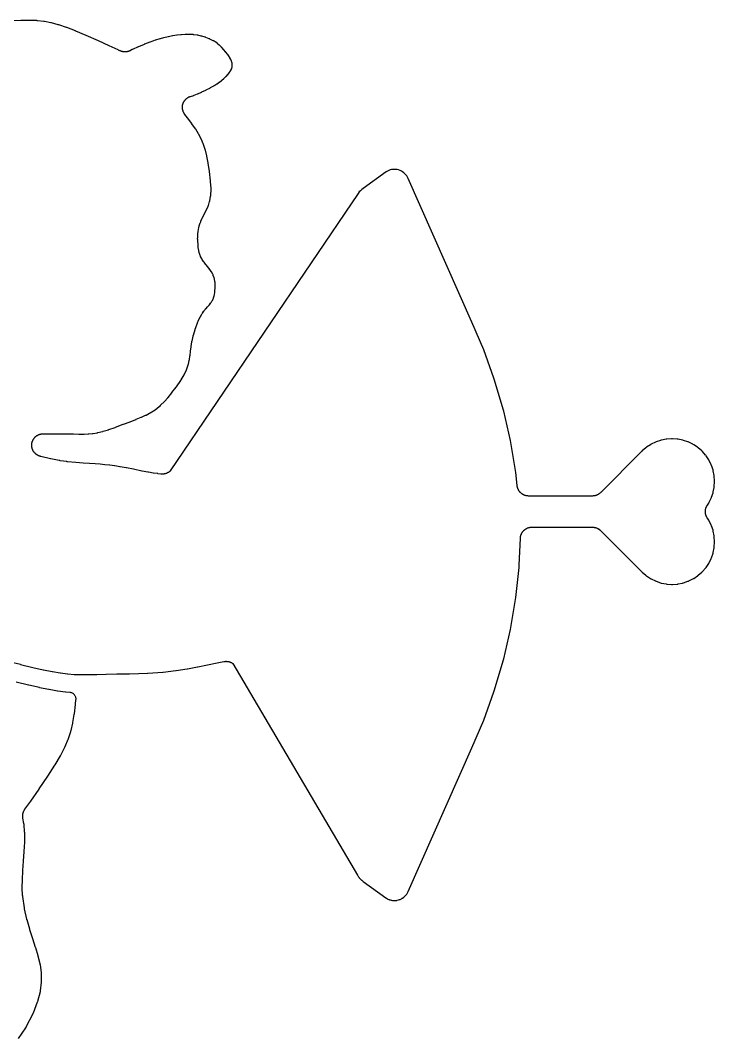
# Model space of a CAD drawing. Extents: x 0.3 to 60.9, y 0.1 to 55.6.
# Drawn here: x 30.59 to 60.9, y 11.21 to 55.64 of the extents above; entities that cross this region are included whole.
import ezdxf

# ---------------------------------------------------------------- set-up
doc = ezdxf.new("R2010")
doc.units = 0
doc.layers.get('0').update_dxf_attribs({"linetype": 'CONTINUOUS'})

msp = doc.modelspace()

# ---------------------------------------------------------------- linework, layer by layer
for points in [[(30.024, 27.6754), (30.5986, 27.5403), (30.5992, 27.5402), (30.6008, 27.5398), (30.6014, 27.5397), (31.1366, 27.4088), (31.1411, 27.4078), (31.5937, 27.3046), (31.6006, 27.3031), (31.9864, 27.2246), (31.9962, 27.2228), (32.3316, 27.1661), (32.344, 27.1643), (32.646, 27.1261), (32.6598, 27.1247), (32.9466, 27.1018), (32.9596, 27.101), (33.2497, 27.0905), (33.2599, 27.0903), (33.5713, 27.0896), (33.5776, 27.0896), (33.9266, 27.0962), (33.9279, 27.0962), (33.9288, 27.0962), (33.9301, 27.0963), (34.333, 27.1074), (34.8037, 27.1202), (34.8042, 27.1203), (34.8053, 27.1203), (34.8057, 27.1203), (35.3577, 27.132), (35.3594, 27.132), (35.3606, 27.132), (35.3623, 27.1321), (36.1434, 27.1576), (36.1487, 27.1579), (36.1523, 27.1581), (36.1577, 27.1584), (36.811, 27.2033), (36.817, 27.2038), (36.821, 27.2041), (36.827, 27.2047), (37.3818, 27.2653), (37.3879, 27.2661), (37.3919, 27.2666), (37.398, 27.2674), (37.8806, 27.3402), (37.8858, 27.341), (37.8893, 27.3416), (37.8945, 27.3425), (38.332, 27.4243), (38.3353, 27.4249), (38.3374, 27.4253), (38.3407, 27.426), (38.7601, 27.514), (38.7605, 27.5141), (38.7609, 27.5142), (38.7613, 27.5143), (39.1798, 27.6036), (39.1804, 27.6037), (39.1818, 27.604), (39.1824, 27.6041), (39.1877, 27.6052), (39.1883, 27.6053), (39.1896, 27.6056), (39.1902, 27.6057), (39.4708, 27.6608), (39.4744, 27.6615), (39.4828, 27.6629), (39.4865, 27.6635), (39.5113, 27.6672), (39.5187, 27.668), (39.5357, 27.6697), (39.5431, 27.6702), (39.5602, 27.671), (39.5676, 27.6712), (39.5847, 27.6711), (39.5921, 27.6709), (39.6092, 27.6701), (39.6166, 27.6695), (39.6336, 27.6678), (39.6409, 27.6669), (39.6579, 27.6643), (39.6651, 27.663), (39.682, 27.6596), (39.6892, 27.658), (39.7058, 27.6538), (39.7129, 27.6518), (39.7293, 27.6468), (39.7363, 27.6445), (39.7524, 27.6387), (39.7593, 27.636), (39.7751, 27.6294), (39.7818, 27.6264), (39.7973, 27.619), (39.8039, 27.6157), (39.819, 27.6076), (39.8254, 27.6039), (39.8401, 27.5951), (39.8463, 27.5912), (39.8605, 27.5816), (39.8665, 27.5773), (39.871, 27.574), (45.3083, 18.3416), (45.3184, 18.3248), (45.3184, 18.3248), (45.336, 18.2955), (45.336, 18.2955), (45.3461, 18.2787), (45.3578, 18.2629), (45.3578, 18.2629), (45.3781, 18.2355), (45.3781, 18.2355), (45.3898, 18.2197), (45.4259, 18.1799), (45.4259, 18.1799), (45.4391, 18.1653), (45.4536, 18.1522), (45.4536, 18.1521), (45.4789, 18.1292), (45.4789, 18.1292), (45.4935, 18.116), (45.5092, 18.1043), (45.5092, 18.1043), (45.5507, 18.0736), (45.5507, 18.0736), (45.5524, 18.0723), (45.5542, 18.071), (45.5542, 18.071), (46.547, 17.3514), (46.547, 17.3514), (46.5611, 17.3411), (46.5761, 17.3321), (46.5761, 17.3321), (46.6155, 17.3085), (46.6332, 17.3001), (46.6332, 17.3001), (46.6728, 17.2814), (46.6913, 17.2748), (46.6913, 17.2748), (46.714, 17.2667), (46.714, 17.2667), (46.7325, 17.2601), (46.7749, 17.2494), (46.794, 17.2447), (46.8373, 17.2382), (46.8373, 17.2382), (46.8567, 17.2354), (46.92, 17.2323), (46.9637, 17.2344), (46.9637, 17.2344), (46.9833, 17.2354), (47.0027, 17.2382), (47.0027, 17.2382), (47.0266, 17.2418), (47.0266, 17.2418), (47.046, 17.2447), (47.1075, 17.2601), (47.1487, 17.2748), (47.1487, 17.2748), (47.1672, 17.2814), (47.2245, 17.3085), (47.2621, 17.331), (47.2621, 17.331), (47.2789, 17.3411), (47.3298, 17.3789), (47.3768, 17.4215), (47.4194, 17.4684), (47.4571, 17.5194), (47.4897, 17.5737), (47.5168, 17.631), (50.2991, 23.8965), (50.8199, 25.1071), (51.2669, 26.3453), (51.2968, 26.4291), (51.6692, 27.6928), (51.6914, 27.7812), (51.9877, 29.0657), (52.2063, 30.3643), (52.2204, 30.4589), (52.3611, 31.7691), (52.3659, 31.8669), (52.4212, 33.0396), (52.4214, 33.0433), (52.422, 33.0518), (52.4223, 33.0555), (52.4247, 33.0805), (52.4256, 33.0878), (52.4281, 33.1048), (52.4294, 33.1121), (52.4327, 33.1289), (52.4343, 33.1361), (52.4384, 33.1527), (52.4404, 33.1598), (52.4453, 33.1762), (52.4476, 33.1832), (52.4534, 33.1994), (52.456, 33.2063), (52.4625, 33.2221), (52.4655, 33.2289), (52.4728, 33.2444), (52.4761, 33.251), (52.4841, 33.2661), (52.4878, 33.2725), (52.4966, 33.2873), (52.5005, 33.2935), (52.51, 33.3078), (52.5142, 33.3138), (52.5244, 33.3276), (52.5289, 33.3334), (52.5398, 33.3467), (52.5446, 33.3523), (52.5561, 33.365), (52.5611, 33.3704), (52.5732, 33.3825), (52.5786, 33.3876), (52.5913, 33.3991), (52.5968, 33.404), (52.61, 33.4149), (52.6158, 33.4194), (52.6296, 33.4297), (52.6356, 33.4339), (52.6499, 33.4435), (52.6561, 33.4474), (52.6708, 33.4563), (52.6772, 33.4599), (52.6923, 33.468), (52.6988, 33.4713), (52.7144, 33.4787), (52.7211, 33.4817), (52.7369, 33.4883), (52.7438, 33.491), (52.7599, 33.4968), (52.7669, 33.4991), (52.7833, 33.5041), (52.7904, 33.5061), (52.807, 33.5103), (52.8142, 33.5119), (52.831, 33.5153), (52.8383, 33.5166), (52.8552, 33.5191), (52.8626, 33.52), (52.8834, 33.5221), (52.889, 33.5226), (52.902, 33.5234), (52.9076, 33.5237), (52.9169, 33.5239), (52.9188, 33.5239), (52.9232, 33.524), (52.9252, 33.524), (55.5585, 33.524), (55.5622, 33.524), (55.5707, 33.5237), (55.5744, 33.5236), (55.5995, 33.5224), (55.6069, 33.5218), (55.6239, 33.5202), (55.6313, 33.5193), (55.6482, 33.5167), (55.6555, 33.5155), (55.6723, 33.5121), (55.6795, 33.5105), (55.6961, 33.5063), (55.7032, 33.5044), (55.7196, 33.4994), (55.7266, 33.4971), (55.7428, 33.4913), (55.7496, 33.4887), (55.7655, 33.4821), (55.7722, 33.4791), (55.7877, 33.4718), (55.7943, 33.4685), (55.8094, 33.4604), (55.8158, 33.4568), (55.8305, 33.4479), (55.8368, 33.444), (55.851, 33.4345), (55.8571, 33.4302), (55.8708, 33.42), (55.8766, 33.4155), (55.8899, 33.4046), (55.8955, 33.3998), (55.9141, 33.3829), (55.9168, 33.3804), (55.923, 33.3745), (55.9257, 33.3719), (57.7182, 31.5793), (57.7217, 31.5759), (57.7232, 31.5744), (57.7341, 31.5645), (57.8944, 31.4238), (57.9175, 31.4055), (57.9256, 31.3999), (58.0952, 31.2866), (58.1204, 31.2715), (58.1291, 31.267), (58.3121, 31.1768), (58.3391, 31.1651), (58.3483, 31.1618), (58.5415, 31.0962), (58.5698, 31.0881), (58.5794, 31.086), (58.7794, 31.0462), (58.8086, 31.0419), (58.8183, 31.0411), (59.0219, 31.0278), (59.0513, 31.0273), (59.0611, 31.0278), (59.2647, 31.0411), (59.2939, 31.0445), (59.3036, 31.0462), (59.5036, 31.086), (59.5322, 31.0932), (59.5415, 31.0962), (59.7347, 31.1618), (59.7621, 31.1726), (59.7709, 31.1768), (59.9539, 31.267), (59.9796, 31.2813), (59.9878, 31.2866), (60.1574, 31.3999), (60.1811, 31.4175), (60.1886, 31.4238), (60.3419, 31.5583), (60.3631, 31.5788), (60.3697, 31.5861), (60.5042, 31.7394), (60.5225, 31.7625), (60.5281, 31.7706), (60.6414, 31.9402), (60.6565, 31.9654), (60.661, 31.9741), (60.7512, 32.1571), (60.7629, 32.1841), (60.7662, 32.1933), (60.8318, 32.3865), (60.8399, 32.4148), (60.842, 32.4244), (60.8818, 32.6244), (60.8861, 32.6536), (60.8869, 32.6633), (60.9002, 32.8669), (60.9007, 32.8963), (60.9002, 32.9061), (60.8869, 33.1097), (60.8835, 33.1389), (60.8818, 33.1486), (60.842, 33.3486), (60.8348, 33.3772), (60.8318, 33.3865), (60.7662, 33.5797), (60.7554, 33.6071), (60.7512, 33.6159), (60.661, 33.7989), (60.6467, 33.8246), (60.6414, 33.8328), (60.5834, 33.9196), (60.5814, 33.9227), (60.5768, 33.9299), (60.5749, 33.9331), (60.562, 33.9546), (60.5584, 33.961), (60.5503, 33.9762), (60.5469, 33.9827), (60.5396, 33.9982), (60.5366, 34.005), (60.5301, 34.0208), (60.5274, 34.0277), (60.5216, 34.0438), (60.5193, 34.0508), (60.5143, 34.0672), (60.5124, 34.0743), (60.5082, 34.091), (60.5066, 34.0982), (60.5033, 34.115), (60.502, 34.1222), (60.4995, 34.1392), (60.4986, 34.1465), (60.4969, 34.1636), (60.4964, 34.1709), (60.4955, 34.1881), (60.4953, 34.1954), (60.4953, 34.2126), (60.4955, 34.2199), (60.4964, 34.2371), (60.4969, 34.2444), (60.4986, 34.2615), (60.4995, 34.2688), (60.502, 34.2858), (60.5033, 34.293), (60.5066, 34.3098), (60.5082, 34.317), (60.5124, 34.3337), (60.5143, 34.3408), (60.5193, 34.3572), (60.5216, 34.3642), (60.5274, 34.3803), (60.5301, 34.3872), (60.5366, 34.403), (60.5396, 34.4098), (60.5469, 34.4253), (60.5503, 34.4318), (60.5584, 34.447), (60.562, 34.4534), (60.5749, 34.4749), (60.5768, 34.4781), (60.5814, 34.4853), (60.5834, 34.4884), (60.6414, 34.5752), (60.6565, 34.6004), (60.661, 34.6091), (60.7512, 34.7921), (60.7629, 34.8191), (60.7662, 34.8283), (60.8318, 35.0215), (60.8399, 35.0498), (60.842, 35.0594), (60.8818, 35.2594), (60.8861, 35.2886), (60.8869, 35.2983), (60.9002, 35.5019), (60.9007, 35.5313), (60.9002, 35.5411), (60.8869, 35.7447), (60.8835, 35.7739), (60.8818, 35.7836), (60.842, 35.9836), (60.8348, 36.0122), (60.8318, 36.0215), (60.7662, 36.2147), (60.7554, 36.2421), (60.7512, 36.2509), (60.661, 36.4339), (60.6467, 36.4596), (60.6414, 36.4678), (60.5281, 36.6374), (60.5105, 36.6611), (60.5042, 36.6686), (60.3697, 36.8219), (60.3492, 36.8431), (60.3419, 36.8497), (60.1886, 36.9842), (60.1655, 37.0025), (60.1574, 37.0081), (59.9878, 37.1214), (59.9626, 37.1365), (59.9539, 37.141), (59.7709, 37.2312), (59.7439, 37.2429), (59.7347, 37.2462), (59.5415, 37.3118), (59.5132, 37.3199), (59.5036, 37.322), (59.3036, 37.3618), (59.2744, 37.3661), (59.2647, 37.3669), (59.0611, 37.3802), (59.0317, 37.3807), (59.0219, 37.3802), (58.8183, 37.3669), (58.7891, 37.3635), (58.7794, 37.3618), (58.5794, 37.322), (58.5508, 37.3148), (58.5415, 37.3118), (58.3483, 37.2462), (58.3209, 37.2354), (58.3121, 37.2312), (58.1291, 37.141), (58.1034, 37.1267), (58.0952, 37.1214), (57.9256, 37.0081), (57.9019, 36.9905), (57.8944, 36.9842), (57.741, 36.8496), (57.7311, 36.8405), (57.7301, 36.8396), (57.728, 36.8376), (57.7272, 36.8368), (57.7194, 36.8295), (57.7176, 36.8278), (57.7158, 36.8261), (57.7105, 36.821), (55.9257, 35.0361), (55.923, 35.0335), (55.9168, 35.0276), (55.9141, 35.0251), (55.8955, 35.0082), (55.8899, 35.0034), (55.8766, 34.9925), (55.8708, 34.988), (55.8571, 34.9778), (55.851, 34.9735), (55.8368, 34.964), (55.8305, 34.9601), (55.8158, 34.9512), (55.8094, 34.9476), (55.7943, 34.9395), (55.7877, 34.9362), (55.7722, 34.9289), (55.7655, 34.9259), (55.7496, 34.9193), (55.7428, 34.9167), (55.7266, 34.9109), (55.7196, 34.9086), (55.7032, 34.9036), (55.6961, 34.9017), (55.6795, 34.8975), (55.6723, 34.8959), (55.6555, 34.8925), (55.6482, 34.8913), (55.6313, 34.8887), (55.6239, 34.8878), (55.6069, 34.8862), (55.5995, 34.8856), (55.5744, 34.8844), (55.5707, 34.8843), (55.5622, 34.884), (55.5585, 34.884), (52.7876, 34.884), (52.7839, 34.884), (52.7754, 34.8843), (52.7717, 34.8844), (52.7466, 34.8856), (52.7392, 34.8862), (52.7222, 34.8878), (52.7149, 34.8887), (52.6979, 34.8913), (52.6906, 34.8925), (52.6738, 34.8959), (52.6666, 34.8975), (52.65, 34.9017), (52.6429, 34.9036), (52.6265, 34.9086), (52.6195, 34.9109), (52.6033, 34.9167), (52.5965, 34.9193), (52.5806, 34.9259), (52.5739, 34.9289), (52.5584, 34.9362), (52.5518, 34.9395), (52.5367, 34.9476), (52.5303, 34.9512), (52.5156, 34.9601), (52.5093, 34.964), (52.4951, 34.9735), (52.489, 34.9778), (52.4753, 34.988), (52.4695, 34.9925), (52.4562, 35.0034), (52.4506, 35.0082), (52.4379, 35.0197), (52.4326, 35.0248), (52.4205, 35.0369), (52.4154, 35.0423), (52.4039, 35.055), (52.3991, 35.0605), (52.3882, 35.0738), (52.3836, 35.0796), (52.3734, 35.0934), (52.3692, 35.0994), (52.3596, 35.1137), (52.3557, 35.1199), (52.3469, 35.1346), (52.3433, 35.141), (52.3352, 35.1562), (52.3319, 35.1627), (52.3245, 35.1782), (52.3216, 35.185), (52.315, 35.2008), (52.3123, 35.2077), (52.3066, 35.2238), (52.3043, 35.2308), (52.2993, 35.2472), (52.2973, 35.2543), (52.293, 35.2717), (52.2914, 35.2785), (52.2882, 35.2946), (52.287, 35.3015), (52.2836, 35.3234), (52.2831, 35.3267), (52.2821, 35.3345), (52.2817, 35.3378), (52.2204, 35.9091), (52.2063, 36.0037), (51.9877, 37.3023), (51.6914, 38.5868), (51.6692, 38.6752), (51.2968, 39.9389), (51.2669, 40.0227), (50.8199, 41.2609), (50.2991, 42.4715), (47.5168, 48.737), (47.4897, 48.7943), (47.4571, 48.8486), (47.4194, 48.8996), (47.3768, 48.9465), (47.3298, 48.9891), (47.2789, 49.0269), (47.2245, 49.0595), (47.1672, 49.0866), (47.1075, 49.1079), (47.046, 49.1233), (46.9833, 49.1326), (46.92, 49.1357), (46.8567, 49.1326), (46.794, 49.1233), (46.7325, 49.1079), (46.6728, 49.0866), (46.6155, 49.0595), (46.5611, 49.0269), (45.5524, 48.2957), (45.4935, 48.252), (45.4391, 48.2027), (45.3898, 48.1483), (45.3461, 48.0893), (37.1397, 35.9817), (37.1338, 35.976), (37.1284, 35.9709), (37.1155, 35.9596), (37.1099, 35.9549), (37.0965, 35.9441), (37.0906, 35.9397), (37.0767, 35.9296), (37.0707, 35.9255), (37.0563, 35.9161), (37.05, 35.9123), (37.0352, 35.9036), (37.0287, 35.9001), (37.0135, 35.8922), (37.0069, 35.889), (36.9913, 35.8818), (36.9845, 35.8789), (36.9686, 35.8726), (36.9617, 35.87), (36.9455, 35.8644), (36.9385, 35.8622), (36.922, 35.8574), (36.9148, 35.8556), (36.8982, 35.8516), (36.891, 35.8501), (36.8741, 35.8469), (36.8668, 35.8458), (36.8498, 35.8435), (36.8425, 35.8427), (36.8254, 35.8412), (36.8181, 35.8407), (36.8009, 35.8401), (36.7935, 35.84), (36.7764, 35.8402), (36.7691, 35.8405), (36.7442, 35.842), (36.7405, 35.8423), (36.732, 35.843), (36.7284, 35.8434), (36.6001, 35.8576), (36.5995, 35.8577), (36.5981, 35.8578), (36.5974, 35.8579), (36.5919, 35.8586), (36.5913, 35.8587), (36.5898, 35.8588), (36.5892, 35.8589), (36.4077, 35.8821), (36.4066, 35.8822), (36.4039, 35.8826), (36.4028, 35.8827), (36.3925, 35.8842), (36.3914, 35.8844), (36.3887, 35.8848), (36.3876, 35.8849), (36.1818, 35.9177), (36.1805, 35.9179), (36.1772, 35.9184), (36.1759, 35.9187), (36.1635, 35.9209), (36.1621, 35.9211), (36.1589, 35.9217), (36.1576, 35.922), (35.9085, 35.9711), (35.908, 35.9712), (35.9068, 35.9715), (35.9063, 35.9716), (35.9017, 35.9725), (35.9012, 35.9726), (35.9, 35.9728), (35.8995, 35.9729), (35.5352, 36.0501), (35.5333, 36.0504), (35.5321, 36.0507), (35.5302, 36.0511), (35.2202, 36.1125), (35.2177, 36.113), (35.216, 36.1133), (35.2135, 36.1138), (34.9495, 36.1614), (34.9463, 36.162), (34.9442, 36.1623), (34.941, 36.1629), (34.7115, 36.1991), (34.7078, 36.1997), (34.7054, 36.2001), (34.7017, 36.2006), (34.4946, 36.2281), (34.491, 36.2286), (34.4885, 36.2289), (34.4849, 36.2293), (34.2875, 36.2506), (34.2845, 36.2509), (34.2825, 36.2511), (34.2795, 36.2514), (34.0792, 36.269), (34.0773, 36.2691), (34.076, 36.2692), (34.074, 36.2694), (33.8588, 36.2854), (33.8581, 36.2855), (33.8576, 36.2855), (33.8569, 36.2856), (33.6167, 36.3023), (33.6166, 36.3024), (33.6164, 36.3024), (33.6163, 36.3024), (33.6157, 36.3024), (33.6156, 36.3024), (33.6155, 36.3024), (33.6154, 36.3024), (33.342, 36.322), (33.3418, 36.3221), (33.3412, 36.3221), (33.341, 36.3221), (33.3389, 36.3223), (33.3386, 36.3223), (33.3381, 36.3223), (33.3379, 36.3224), (33.0211, 36.3471), (33.0208, 36.3471), (33.0201, 36.3471), (33.0197, 36.3472), (33.0169, 36.3474), (33.0166, 36.3474), (33.0158, 36.3475), (33.0155, 36.3475), (32.6585, 36.3784), (32.6564, 36.3786), (32.6515, 36.3791), (32.6494, 36.3793), (32.6307, 36.3815), (32.6286, 36.3817), (32.6237, 36.3823), (32.6216, 36.3826), (32.3281, 36.4247), (32.3258, 36.425), (32.3204, 36.4259), (32.3181, 36.4263), (32.2975, 36.4299), (32.2953, 36.4303), (32.2899, 36.4313), (32.2877, 36.4318), (31.9261, 36.5066), (31.925, 36.5069), (31.9226, 36.5074), (31.9216, 36.5076), (31.9124, 36.5096), (31.9114, 36.5099), (31.909, 36.5104), (31.908, 36.5107), (31.484, 36.6109), (31.4837, 36.611), (31.4831, 36.6111), (31.4829, 36.6112), (31.4806, 36.6117), (31.4803, 36.6118), (31.4801, 36.6118), (31.4766, 36.6127), (31.4683, 36.615), (31.4648, 36.616), (31.4407, 36.6231), (31.4337, 36.6254), (31.4175, 36.6311), (31.4106, 36.6337), (31.3947, 36.6401), (31.388, 36.6431), (31.3724, 36.6503), (31.3658, 36.6536), (31.3506, 36.6616), (31.3442, 36.6652), (31.3294, 36.6739), (31.3232, 36.6778), (31.3089, 36.6872), (31.3028, 36.6914), (31.289, 36.7016), (31.2831, 36.7061), (31.2698, 36.7168), (31.2642, 36.7216), (31.2514, 36.7331), (31.246, 36.7381), (31.2338, 36.7502), (31.2287, 36.7555), (31.2171, 36.7681), (31.2123, 36.7736), (31.2013, 36.7868), (31.1968, 36.7926), (31.1864, 36.8063), (31.1822, 36.8123), (31.1726, 36.8265), (31.1686, 36.8327), (31.1597, 36.8474), (31.156, 36.8538), (31.1478, 36.8688), (31.1445, 36.8754), (31.137, 36.8909), (31.134, 36.8976), (31.1273, 36.9134), (31.1246, 36.9202), (31.1188, 36.9363), (31.1164, 36.9433), (31.1113, 36.9597), (31.1093, 36.9668), (31.105, 36.9834), (31.1034, 36.9906), (31.0999, 37.0074), (31.0986, 37.0146), (31.096, 37.0316), (31.0951, 37.0389), (31.0933, 37.0559), (31.0927, 37.0633), (31.0917, 37.0804), (31.0915, 37.0878), (31.0914, 37.1049), (31.0915, 37.1123), (31.0923, 37.1294), (31.0928, 37.1368), (31.0943, 37.1538), (31.0952, 37.1611), (31.0976, 37.1781), (31.0988, 37.1854), (31.102, 37.2022), (31.1036, 37.2094), (31.1077, 37.2261), (31.1096, 37.2332), (31.1145, 37.2496), (31.1167, 37.2566), (31.1224, 37.2729), (31.125, 37.2797), (31.1315, 37.2956), (31.1344, 37.3024), (31.1417, 37.3179), (31.1449, 37.3245), (31.1529, 37.3397), (31.1565, 37.3461), (31.1652, 37.3609), (31.1691, 37.3671), (31.1786, 37.3815), (31.1828, 37.3875), (31.1929, 37.4014), (31.1974, 37.4072), (31.2082, 37.4205), (31.213, 37.4261), (31.2244, 37.4389), (31.2295, 37.4443), (31.2415, 37.4565), (31.2468, 37.4616), (31.2595, 37.4732), (31.265, 37.478), (31.2782, 37.489), (31.284, 37.4936), (31.2977, 37.5039), (31.3037, 37.5081), (31.3179, 37.5178), (31.3241, 37.5217), (31.3387, 37.5307), (31.3451, 37.5343), (31.3602, 37.5425), (31.3667, 37.5459), (31.3822, 37.5533), (31.3889, 37.5563), (31.4047, 37.563), (31.4116, 37.5657), (31.4277, 37.5716), (31.4347, 37.5739), (31.451, 37.579), (31.4581, 37.581), (31.4748, 37.5853), (31.4819, 37.5869), (31.4987, 37.5904), (31.506, 37.5917), (31.5229, 37.5943), (31.5302, 37.5953), (31.5517, 37.5975), (31.557, 37.598), (31.5693, 37.5988), (31.5746, 37.5991), (31.5813, 37.5993), (31.5829, 37.5994), (31.5867, 37.5995), (31.5883, 37.5995), (31.9556, 37.6039), (31.9561, 37.604), (31.9572, 37.604), (31.9577, 37.604), (31.9623, 37.604), (31.9627, 37.604), (31.9639, 37.604), (31.9644, 37.604), (32.3251, 37.6036), (32.3257, 37.6036), (32.3271, 37.6036), (32.3277, 37.6035), (32.3332, 37.6035), (32.3338, 37.6035), (32.3352, 37.6035), (32.3358, 37.6035), (32.6427, 37.5981), (32.643, 37.5981), (32.6438, 37.5981), (32.6441, 37.5981), (32.6471, 37.598), (32.6475, 37.598), (32.6483, 37.598), (32.6486, 37.598), (32.9154, 37.591), (32.9159, 37.591), (32.9163, 37.591), (32.9168, 37.591), (33.1481, 37.5857), (33.1513, 37.5857), (33.1535, 37.5856), (33.1568, 37.5856), (33.3568, 37.5854), (33.3632, 37.5855), (33.3674, 37.5856), (33.3738, 37.5857), (33.5532, 37.5932), (33.5622, 37.5937), (33.5682, 37.5941), (33.5772, 37.5949), (33.7492, 37.6125), (33.7595, 37.6137), (33.7663, 37.6147), (33.7765, 37.6162), (33.9559, 37.6472), (33.9656, 37.649), (33.972, 37.6503), (33.9817, 37.6525), (34.1831, 37.701), (34.1911, 37.703), (34.1964, 37.7045), (34.2043, 37.7067), (34.4403, 37.7774), (34.4462, 37.7793), (34.4501, 37.7805), (34.456, 37.7825), (34.7372, 37.8796), (34.7413, 37.881), (34.7441, 37.882), (34.7482, 37.8835), (35.0862, 38.0113), (35.0876, 38.0118), (35.0884, 38.0122), (35.0898, 38.0127), (35.3838, 38.127), (35.3842, 38.1272), (35.3846, 38.1273), (35.385, 38.1275), (35.6403, 38.2277), (35.6425, 38.2286), (35.644, 38.2292), (35.6462, 38.2301), (35.8641, 38.3197), (35.8686, 38.3216), (35.8716, 38.3229), (35.876, 38.3248), (36.0613, 38.4081), (36.0683, 38.4113), (36.0729, 38.4135), (36.0798, 38.417), (36.2381, 38.4981), (36.2473, 38.503), (36.2533, 38.5064), (36.2623, 38.5116), (36.4012, 38.5954), (36.4115, 38.6019), (36.4183, 38.6064), (36.4283, 38.6134), (36.5568, 38.7059), (36.5668, 38.7135), (36.5733, 38.7186), (36.583, 38.7265), (36.7101, 38.8354), (36.7186, 38.8429), (36.7241, 38.848), (36.7323, 38.8558), (36.8659, 38.989), (36.8723, 38.9955), (36.8765, 39), (36.8827, 39.0067), (37.0289, 39.1713), (37.0334, 39.1764), (37.0363, 39.1798), (37.0406, 39.1851), (37.2043, 39.387), (37.2072, 39.3906), (37.2091, 39.393), (37.2119, 39.3967), (37.3948, 39.6371), (37.3986, 39.6423), (37.4012, 39.6458), (37.4049, 39.6511), (37.5922, 39.9208), (37.5987, 39.9305), (37.6028, 39.937), (37.6089, 39.947), (37.74, 40.171), (37.7468, 40.1833), (37.7512, 40.1916), (37.7575, 40.2043), (37.8462, 40.3951), (37.852, 40.4086), (37.8548, 40.4154), (37.8607, 40.431), (37.9187, 40.6), (37.9231, 40.614), (37.9256, 40.6226), (37.9295, 40.6375), (37.967, 40.7973), (37.9694, 40.8085), (37.9708, 40.816), (37.9728, 40.8273), (37.9987, 40.9943), (37.9995, 40.9999), (38, 41.0037), (38.0007, 41.0093), (38.0222, 41.1938), (38.0222, 41.194), (38.0223, 41.1944), (38.0223, 41.1945), (38.0224, 41.196), (38.0225, 41.1961), (38.0225, 41.1965), (38.0225, 41.1967), (38.0456, 41.3877), (38.0458, 41.3891), (38.0462, 41.3925), (38.0464, 41.394), (38.0482, 41.4071), (38.0485, 41.4086), (38.049, 41.412), (38.0492, 41.4135), (38.0801, 41.6057), (38.0805, 41.608), (38.0814, 41.6132), (38.0818, 41.6155), (38.0857, 41.6358), (38.0862, 41.6381), (38.0873, 41.6434), (38.0878, 41.6456), (38.135, 41.856), (38.1356, 41.8586), (38.1371, 41.8646), (38.1377, 41.8671), (38.1437, 41.8901), (38.1444, 41.8926), (38.1461, 41.8985), (38.1468, 41.9011), (38.22, 42.1454), (38.2208, 42.1479), (38.2226, 42.1537), (38.2234, 42.1562), (38.2309, 42.1784), (38.2318, 42.1809), (38.2338, 42.1866), (38.2347, 42.1891), (38.3435, 42.4774), (38.3445, 42.4799), (38.3468, 42.4859), (38.3479, 42.4884), (38.3574, 42.5111), (38.3585, 42.5136), (38.361, 42.5195), (38.3622, 42.522), (38.4245, 42.6565), (38.4259, 42.6595), (38.4293, 42.6664), (38.4308, 42.6694), (38.4445, 42.6958), (38.446, 42.6987), (38.4497, 42.7055), (38.4513, 42.7084), (38.5076, 42.8062), (38.5092, 42.809), (38.5132, 42.8156), (38.515, 42.8184), (38.5309, 42.8435), (38.5327, 42.8462), (38.5369, 42.8526), (38.5388, 42.8554), (38.5924, 42.9321), (38.594, 42.9344), (38.5979, 42.9397), (38.5996, 42.9419), (38.6149, 42.9622), (38.6166, 42.9644), (38.6206, 42.9696), (38.6224, 42.9718), (38.6794, 43.0415), (38.6805, 43.0428), (38.683, 43.0459), (38.6842, 43.0472), (38.6943, 43.059), (38.6954, 43.0603), (38.6981, 43.0634), (38.6992, 43.0647), (38.7675, 43.1408), (38.7676, 43.1409), (38.7679, 43.1413), (38.768, 43.1413), (38.7681, 43.1414), (38.8344, 43.2152), (38.8397, 43.2212), (38.8431, 43.2252), (38.8482, 43.2314), (38.8965, 43.2912), (38.9055, 43.3029), (38.9098, 43.3088), (38.9193, 43.3226), (38.9571, 43.3811), (38.9719, 43.4066), (38.9771, 43.4172), (39.0096, 43.4868), (39.0207, 43.5141), (39.0248, 43.5266), (39.0526, 43.6181), (39.0565, 43.6323), (39.0569, 43.6338), (39.0615, 43.6559), (39.0825, 43.7784), (39.0847, 43.793), (39.0858, 43.8025), (39.0872, 43.8173), (39.0986, 43.9764), (39.0993, 43.9911), (39.0995, 43.9991), (39.0994, 44.0153), (39.094, 44.1851), (39.0916, 44.2145), (39.0894, 44.2287), (39.0658, 44.3599), (39.0592, 44.3886), (39.0536, 44.4063), (39.0168, 44.5108), (39.0057, 44.538), (38.9984, 44.5527), (38.95, 44.6431), (38.9428, 44.656), (38.9415, 44.6581), (38.9298, 44.6762), (38.869, 44.7629), (38.8627, 44.7716), (38.8584, 44.7773), (38.8518, 44.7857), (38.7755, 44.8794), (38.7741, 44.8812), (38.7731, 44.8823), (38.7717, 44.8841), (38.6924, 44.9786), (38.6914, 44.9798), (38.6892, 44.9825), (38.6882, 44.9837), (38.6797, 44.9942), (38.6788, 44.9954), (38.6766, 44.9982), (38.6757, 44.9994), (38.6138, 45.0795), (38.6118, 45.0821), (38.6072, 45.0884), (38.6052, 45.091), (38.5881, 45.1154), (38.5862, 45.1182), (38.5819, 45.1246), (38.58, 45.1274), (38.5351, 45.1975), (38.5332, 45.2006), (38.5287, 45.208), (38.5269, 45.2112), (38.5114, 45.2381), (38.5092, 45.2422), (38.5041, 45.2517), (38.502, 45.2558), (38.5018, 45.2562), (38.5014, 45.2571), (38.5004, 45.2591), (38.5, 45.2599), (38.4619, 45.3396), (38.4603, 45.343), (38.4568, 45.3508), (38.4554, 45.3542), (38.4439, 45.3816), (38.4419, 45.3865), (38.4376, 45.3979), (38.4358, 45.4028), (38.4339, 45.4085), (38.4334, 45.41), (38.4323, 45.4134), (38.4318, 45.4149), (38.4006, 45.5135), (38.3995, 45.5171), (38.3971, 45.5253), (38.3962, 45.5289), (38.3885, 45.5578), (38.3873, 45.5628), (38.3847, 45.5745), (38.3836, 45.5796), (38.3826, 45.5848), (38.3823, 45.5863), (38.3817, 45.5896), (38.3815, 45.5911), (38.358, 45.7286), (38.3575, 45.7323), (38.3562, 45.7408), (38.3557, 45.7444), (38.352, 45.7759), (38.3515, 45.7805), (38.3505, 45.7914), (38.3502, 45.796), (38.3343, 46.0726), (38.3341, 46.0763), (38.3338, 46.0849), (38.3337, 46.0885), (38.3335, 46.1201), (38.3335, 46.1249), (38.3338, 46.1362), (38.334, 46.1411), (38.3461, 46.3555), (38.3463, 46.3592), (38.347, 46.3678), (38.3474, 46.3714), (38.3506, 46.4019), (38.3512, 46.4067), (38.3527, 46.4178), (38.3535, 46.4226), (38.3539, 46.4249), (38.3541, 46.426), (38.3545, 46.4286), (38.3547, 46.4297), (38.3859, 46.5963), (38.3866, 46.5999), (38.3884, 46.6083), (38.3892, 46.6119), (38.3963, 46.6417), (38.3975, 46.6464), (38.4005, 46.6572), (38.4018, 46.6618), (38.4024, 46.6639), (38.4028, 46.665), (38.4036, 46.6675), (38.4039, 46.6686), (38.4492, 46.8082), (38.4503, 46.8117), (38.4532, 46.8198), (38.4544, 46.8233), (38.4659, 46.8534), (38.4674, 46.8573), (38.4711, 46.8663), (38.4727, 46.8701), (38.5325, 47.0048), (38.5334, 47.0068), (38.5355, 47.0114), (38.5365, 47.0134), (38.545, 47.0311), (38.5459, 47.0331), (38.5482, 47.0377), (38.5492, 47.0396), (38.628, 47.1923), (38.628, 47.1924), (38.6281, 47.1925), (38.6282, 47.1927), (38.71, 47.3517), (38.714, 47.3598), (38.7166, 47.3653), (38.7204, 47.3735), (38.7876, 47.5261), (38.7932, 47.5397), (38.7956, 47.546), (38.8013, 47.5623), (38.8548, 47.7303), (38.859, 47.7444), (38.859, 47.7447), (38.8643, 47.7682), (38.9006, 47.9695), (38.9029, 47.9841), (38.903, 47.9844), (38.9051, 48.0084), (38.9173, 48.2557), (38.9177, 48.2704), (38.9177, 48.2748), (38.9171, 48.2943), (38.8967, 48.6087), (38.8961, 48.6172), (38.8955, 48.6228), (38.8946, 48.6313), (38.8449, 49.0392), (38.8444, 49.0429), (38.8441, 49.0453), (38.8436, 49.049), (38.7921, 49.3991), (38.7912, 49.4049), (38.7905, 49.4087), (38.7895, 49.4145), (38.7346, 49.7079), (38.7329, 49.7161), (38.7317, 49.7217), (38.7298, 49.7299), (38.6689, 49.9769), (38.6661, 49.9876), (38.6641, 49.9946), (38.6609, 50.0051), (38.5915, 50.2182), (38.5873, 50.2302), (38.5844, 50.238), (38.5797, 50.2498), (38.4981, 50.4434), (38.4929, 50.4549), (38.4893, 50.4625), (38.4837, 50.4738), (38.3844, 50.6631), (38.3792, 50.6725), (38.3756, 50.6788), (38.3701, 50.688), (38.2468, 50.8868), (38.2426, 50.8934), (38.2397, 50.8978), (38.2353, 50.9043), (38.0825, 51.1241), (38.0797, 51.128), (38.0778, 51.1306), (38.075, 51.1345), (37.8885, 51.3851), (37.8872, 51.3869), (37.8863, 51.3881), (37.8849, 51.3899), (37.7753, 51.5327), (37.7731, 51.5357), (37.768, 51.5426), (37.7659, 51.5456), (37.7516, 51.5663), (37.7475, 51.5724), (37.7385, 51.587), (37.7347, 51.5934), (37.7264, 51.6083), (37.723, 51.6149), (37.7154, 51.6303), (37.7123, 51.6369), (37.7055, 51.6527), (37.7027, 51.6595), (37.6967, 51.6756), (37.6943, 51.6825), (37.689, 51.6988), (37.6869, 51.7059), (37.6825, 51.7225), (37.6808, 51.7296), (37.6771, 51.7464), (37.6758, 51.7536), (37.673, 51.7706), (37.6719, 51.7778), (37.67, 51.7949), (37.6693, 51.8022), (37.6682, 51.8193), (37.6679, 51.8267), (37.6676, 51.8438), (37.6677, 51.8512), (37.6682, 51.8684), (37.6686, 51.8757), (37.67, 51.8928), (37.6708, 51.9001), (37.6731, 51.9171), (37.6742, 51.9244), (37.6773, 51.9413), (37.6788, 51.9485), (37.6827, 51.9652), (37.6845, 51.9723), (37.6892, 51.9888), (37.6914, 51.9958), (37.6969, 52.0121), (37.6995, 52.019), (37.7058, 52.0349), (37.7086, 52.0417), (37.7157, 52.0574), (37.7189, 52.064), (37.7267, 52.0792), (37.7303, 52.0857), (37.7388, 52.1006), (37.7427, 52.1069), (37.752, 52.1213), (37.7561, 52.1274), (37.7661, 52.1413), (37.7705, 52.1472), (37.7812, 52.1606), (37.7859, 52.1663), (37.7972, 52.1792), (37.8022, 52.1846), (37.8141, 52.1969), (37.8194, 52.2021), (37.8319, 52.2138), (37.8374, 52.2187), (37.8505, 52.2298), (37.8562, 52.2344), (37.8698, 52.2449), (37.8758, 52.2492), (37.8899, 52.259), (37.896, 52.263), (37.9106, 52.2721), (37.9169, 52.2758), (37.9319, 52.2841), (37.9385, 52.2876), (37.9538, 52.2952), (37.9605, 52.2983), (37.9795, 52.3065), (37.9848, 52.3087), (37.9973, 52.3135), (38.0027, 52.3155), (38.0126, 52.3189), (38.0146, 52.3196), (38.0192, 52.3211), (38.0211, 52.3217), (38.1598, 52.3654), (38.1682, 52.3682), (38.1737, 52.3701), (38.182, 52.3731), (38.3302, 52.4296), (38.3369, 52.4322), (38.3413, 52.434), (38.348, 52.4369), (38.5073, 52.5065), (38.5124, 52.5088), (38.5157, 52.5103), (38.5208, 52.5127), (38.694, 52.5961), (38.6975, 52.5979), (38.6999, 52.5991), (38.7034, 52.6009), (38.8908, 52.6973), (38.8947, 52.6994), (38.8973, 52.7007), (38.9011, 52.7028), (38.976, 52.7442), (38.9806, 52.7468), (38.9836, 52.7485), (38.9882, 52.7512), (39.0711, 52.8009), (39.0754, 52.8036), (39.0783, 52.8054), (39.0827, 52.8081), (39.1714, 52.8655), (39.1759, 52.8685), (39.1789, 52.8705), (39.1833, 52.8735), (39.2742, 52.937), (39.279, 52.9405), (39.2822, 52.9428), (39.287, 52.9464), (39.3763, 53.0143), (39.3818, 53.0185), (39.3854, 53.0214), (39.3908, 53.0258), (39.475, 53.0962), (39.4813, 53.1016), (39.4854, 53.1052), (39.4915, 53.1108), (39.5671, 53.1813), (39.5744, 53.1885), (39.5793, 53.1933), (39.5864, 53.2007), (39.6496, 53.2683), (39.6583, 53.2781), (39.664, 53.2847), (39.6722, 53.2948), (39.7217, 53.358), (39.7305, 53.3698), (39.733, 53.3734), (39.7437, 53.3897), (39.7789, 53.4472), (39.7931, 53.473), (39.7998, 53.4879), (39.8181, 53.5317), (39.8282, 53.5593), (39.8354, 53.5879), (39.8359, 53.5901), (39.8406, 53.6142), (39.8448, 53.6434), (39.8462, 53.6728), (39.8456, 53.6904), (39.8444, 53.7097), (39.8412, 53.7389), (39.835, 53.7677), (39.8345, 53.7699), (39.8217, 53.8167), (39.8126, 53.8447), (39.8078, 53.8566), (39.7795, 53.9221), (39.7734, 53.9355), (39.7698, 53.9428), (39.7624, 53.957), (39.7198, 54.0331), (39.7139, 54.0432), (39.7098, 54.0499), (39.7035, 54.0598), (39.6474, 54.1441), (39.642, 54.1519), (39.6383, 54.1571), (39.6326, 54.1648), (39.5657, 54.2526), (39.5606, 54.2591), (39.5571, 54.2634), (39.5518, 54.2698), (39.4776, 54.3567), (39.4726, 54.3625), (39.4692, 54.3662), (39.464, 54.3719), (39.3863, 54.4541), (39.381, 54.4595), (39.3774, 54.4631), (39.372, 54.4685), (39.2947, 54.5423), (39.2886, 54.548), (39.2845, 54.5517), (39.2783, 54.5571), (39.206, 54.6189), (39.1984, 54.6252), (39.1933, 54.6293), (39.1855, 54.6354), (39.1243, 54.6811), (39.1135, 54.6888), (39.1063, 54.6937), (39.0952, 54.7009), (39.0486, 54.7297), (39.036, 54.7371), (39.0275, 54.7418), (39.0145, 54.7486), (38.8688, 54.8201), (38.8579, 54.8251), (38.8506, 54.8284), (38.8395, 54.833), (38.6931, 54.8908), (38.6816, 54.8951), (38.6739, 54.8978), (38.6623, 54.9016), (38.5175, 54.9454), (38.5058, 54.9487), (38.4979, 54.9508), (38.4861, 54.9536), (38.3413, 54.9849), (38.3298, 54.9872), (38.3221, 54.9885), (38.3105, 54.9903), (38.1642, 55.0102), (38.1532, 55.0114), (38.1459, 55.0122), (38.1349, 55.013), (37.9855, 55.0222), (37.9755, 55.0226), (37.9688, 55.0228), (37.9587, 55.0229), (37.8051, 55.022), (37.7961, 55.0218), (37.7901, 55.0216), (37.7812, 55.0212), (37.6223, 55.0107), (37.6146, 55.0101), (37.6094, 55.0096), (37.6017, 55.0088), (37.4369, 54.9894), (37.4304, 54.9886), (37.4261, 54.988), (37.4197, 54.987), (37.2483, 54.9592), (37.2431, 54.9583), (37.2396, 54.9577), (37.2344, 54.9567), (37.0562, 54.9213), (37.0521, 54.9205), (37.0495, 54.9199), (37.0454, 54.919), (36.8634, 54.8777), (36.8579, 54.8764), (36.8542, 54.8755), (36.8487, 54.874), (36.6985, 54.8339), (36.6929, 54.8323), (36.6891, 54.8312), (36.6835, 54.8295), (36.493, 54.7705), (36.4885, 54.7691), (36.4855, 54.7681), (36.4809, 54.7666), (36.2599, 54.6904), (36.2556, 54.6888), (36.2527, 54.6878), (36.2484, 54.6862), (36.0089, 54.5953), (36.0042, 54.5934), (36.0011, 54.5922), (35.9965, 54.5903), (35.75, 54.4872), (35.7446, 54.4849), (35.741, 54.4833), (35.7357, 54.4809), (35.4935, 54.3683), (35.4869, 54.3652), (35.4826, 54.363), (35.4761, 54.3597), (35.3993, 54.3194), (35.3961, 54.3177), (35.3884, 54.3139), (35.385, 54.3123), (35.3623, 54.3017), (35.3555, 54.2988), (35.3396, 54.2924), (35.3327, 54.2898), (35.3165, 54.2841), (35.3095, 54.2818), (35.2931, 54.277), (35.2859, 54.2751), (35.2693, 54.271), (35.2621, 54.2694), (35.2452, 54.2662), (35.238, 54.265), (35.221, 54.2626), (35.2137, 54.2618), (35.1966, 54.2602), (35.1892, 54.2597), (35.1721, 54.259), (35.1648, 54.2589), (35.1476, 54.259), (35.1402, 54.2592), (35.1231, 54.2602), (35.1158, 54.2608), (35.0987, 54.2626), (35.0914, 54.2635), (35.0745, 54.2662), (35.0672, 54.2675), (35.0504, 54.271), (35.0432, 54.2726), (35.0266, 54.2769), (35.0196, 54.2789), (35.0032, 54.284), (34.9962, 54.2864), (34.977, 54.2934), (34.9716, 54.2955), (34.9589, 54.3007), (34.9536, 54.303), (34.943, 54.3079), (34.941, 54.3088), (34.9364, 54.311), (34.9345, 54.3119), (34.8732, 54.3421), (34.8699, 54.3437), (34.8677, 54.3447), (34.8644, 54.3463), (34.4736, 54.5272), (34.472, 54.5279), (34.471, 54.5284), (34.4695, 54.5291), (34.0012, 54.7395), (34.0003, 54.7399), (33.9997, 54.7401), (33.9988, 54.7405), (33.4653, 54.9761), (33.4633, 54.977), (33.4619, 54.9776), (33.4598, 54.9785), (33.01, 55.1692), (33.0061, 55.1708), (33.0035, 55.1719), (32.9996, 55.1734), (32.6183, 55.3226), (32.612, 55.325), (32.6078, 55.3265), (32.6014, 55.3288), (32.273, 55.4405), (32.264, 55.4434), (32.2579, 55.4453), (32.2488, 55.4479), (31.9562, 55.5272), (31.9449, 55.53), (31.9375, 55.5317), (31.9261, 55.5341), (31.6495, 55.5866), (31.6377, 55.5886), (31.6298, 55.5898), (31.618, 55.5913), (31.3355, 55.6219), (31.3252, 55.6229), (31.3184, 55.6234), (31.3081, 55.624), (30.9984, 55.6361), (30.9909, 55.6363), (30.9859, 55.6364), (30.9785, 55.6364), (30.6227, 55.6326), (30.6183, 55.6325), (30.6153, 55.6324), (30.6109, 55.6323), (30.1927, 55.6154)], [(30.5157, 11.2093), (30.8331, 11.6871), (30.8409, 11.6995), (30.843, 11.703), (30.8526, 11.7204), (31.1503, 12.3051), (31.1567, 12.3183), (31.1603, 12.3263), (31.1663, 12.3406), (31.3478, 12.8085), (31.3527, 12.8223), (31.3539, 12.8258), (31.3596, 12.8452), (31.4675, 13.2617), (31.4735, 13.2905), (31.4749, 13.3008), (31.5203, 13.6754), (31.5224, 13.7048), (31.5224, 13.7166), (31.5166, 14.0628), (31.516, 14.0775), (31.5159, 14.0789), (31.5135, 14.1015), (31.4664, 14.432), (31.4639, 14.4464), (31.4621, 14.4559), (31.459, 14.4701), (31.3783, 14.8014), (31.376, 14.8103), (31.3744, 14.8161), (31.3719, 14.8249), (31.2637, 15.1748), (31.2627, 15.1781), (31.262, 15.1803), (31.2609, 15.1836), (31.1361, 15.5566), (31.136, 15.557), (31.1357, 15.5579), (31.1356, 15.5582), (31.1344, 15.5617), (31.1343, 15.5621), (31.134, 15.563), (31.1339, 15.5634), (31.0078, 15.9541), (31.0074, 15.9555), (31.0064, 15.9587), (31.006, 15.9601), (31.0022, 15.9726), (31.0018, 15.974), (31.0008, 15.9772), (31.0004, 15.9786), (30.885, 16.3901), (30.8844, 16.3923), (30.8831, 16.3973), (30.8826, 16.3994), (30.8778, 16.4188), (30.8772, 16.4209), (30.8761, 16.426), (30.8756, 16.4281), (30.7782, 16.8756), (30.7777, 16.8782), (30.7764, 16.8844), (30.7759, 16.887), (30.7716, 16.911), (30.7712, 16.9136), (30.7701, 16.9199), (30.7697, 16.9225), (30.6989, 17.4172), (30.6985, 17.4205), (30.6975, 17.4284), (30.6971, 17.4317), (30.6942, 17.462), (30.6939, 17.4654), (30.6933, 17.4733), (30.6931, 17.4766), (30.6787, 17.7529), (30.6786, 17.7555), (30.6784, 17.7618), (30.6783, 17.7645), (30.6779, 17.7887), (30.6779, 17.7914), (30.6779, 17.7976), (30.678, 17.8003), (30.6845, 18.1312), (30.6845, 18.1326), (30.6846, 18.136), (30.6846, 18.1374), (30.6851, 18.1503), (30.6852, 18.1518), (30.6854, 18.1551), (30.6854, 18.1565), (30.7074, 18.534), (30.7074, 18.5345), (30.7075, 18.5358), (30.7075, 18.5363), (30.7078, 18.5412), (30.7079, 18.5417), (30.7079, 18.543), (30.708, 18.5435), (30.7375, 18.9504), (30.7376, 18.9512), (30.7376, 18.9517), (30.7377, 18.9525), (30.7655, 19.3671), (30.7658, 19.3708), (30.7659, 19.3732), (30.7661, 19.3769), (30.7834, 19.7816), (30.7836, 19.7884), (30.7837, 19.793), (30.7837, 19.7998), (30.7827, 20.1832), (30.7824, 20.194), (30.7822, 20.2011), (30.7816, 20.2119), (30.7552, 20.5633), (30.7538, 20.5779), (30.753, 20.5842), (30.7503, 20.6016), (30.7081, 20.8303), (30.7075, 20.8339), (30.7061, 20.8424), (30.7056, 20.846), (30.7022, 20.8709), (30.7014, 20.8782), (30.7, 20.8953), (30.6995, 20.9027), (30.6989, 20.9198), (30.6989, 20.9272), (30.6991, 20.9443), (30.6994, 20.9517), (30.7005, 20.9688), (30.7011, 20.9761), (30.703, 20.9932), (30.704, 21.0005), (30.7068, 21.0174), (30.7081, 21.0247), (30.7117, 21.0414), (30.7134, 21.0486), (30.7178, 21.0652), (30.7199, 21.0722), (30.7251, 21.0886), (30.7275, 21.0956), (30.7335, 21.1116), (30.7362, 21.1184), (30.743, 21.1342), (30.7461, 21.1409), (30.7536, 21.1563), (30.757, 21.1628), (30.7653, 21.1779), (30.7691, 21.1842), (30.7812, 21.2038), (30.7837, 21.2077), (30.7897, 21.2168), (30.7923, 21.2206), (30.7927, 21.2212), (30.7933, 21.222), (30.7946, 21.2238), (30.7951, 21.2246), (31.0451, 21.5684), (31.0468, 21.5707), (31.0479, 21.5723), (31.0496, 21.5747), (31.4144, 22.0977), (31.4156, 22.0994), (31.4164, 22.1006), (31.4176, 22.1023), (31.7934, 22.6575), (31.7954, 22.6606), (31.7968, 22.6626), (31.7988, 22.6657), (32.1009, 23.1366), (32.104, 23.1416), (32.1061, 23.1449), (32.1091, 23.15), (32.346, 23.553), (32.3502, 23.5605), (32.353, 23.5655), (32.357, 23.5731), (32.5377, 23.9255), (32.5427, 23.9356), (32.5458, 23.9424), (32.5504, 23.9527), (32.6855, 24.2734), (32.6903, 24.2853), (32.6932, 24.2933), (32.6975, 24.3054), (32.7981, 24.6161), (32.8017, 24.6279), (32.8039, 24.6358), (32.807, 24.6478), (32.8833, 24.9721), (32.8854, 24.9817), (32.8867, 24.9881), (32.8884, 24.9978), (32.9486, 25.3581), (32.9496, 25.3644), (32.9502, 25.3686), (32.9511, 25.3748), (33.0025, 25.7907), (33.0029, 25.7937), (33.0031, 25.7957), (33.0035, 25.7987), (33.0227, 25.9852), (33.0243, 26.0146), (33.023, 26.044), (33.0188, 26.0731), (33.0118, 26.1017), (33.002, 26.1295), (32.9896, 26.1562), (32.9745, 26.1815), (32.9571, 26.2052), (32.9374, 26.2271), (32.9157, 26.247), (32.8922, 26.2647), (32.867, 26.2799), (32.8404, 26.2926), (32.8128, 26.3027), (32.7842, 26.31), (32.7551, 26.3144), (32.7482, 26.3151), (32.5783, 26.3286), (32.5748, 26.329), (32.5668, 26.3298), (32.5634, 26.3302), (32.2275, 26.3726), (32.2245, 26.3731), (32.2172, 26.3741), (32.2142, 26.3746), (31.8502, 26.4362), (31.8478, 26.4366), (31.8421, 26.4376), (31.8396, 26.4381), (31.4323, 26.5209), (31.4305, 26.5213), (31.4265, 26.5222), (31.4248, 26.5225), (30.9574, 26.6291), (30.9562, 26.6294), (30.9536, 26.63), (30.9525, 26.6303), (30.4148, 26.7617)]]:
    msp.add_lwpolyline(points)

doc.saveas('drawing.dxf')
